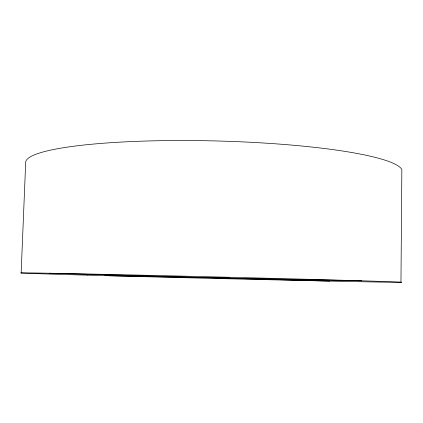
<?xml version="1.0" encoding="UTF-8"?>
<svg xmlns="http://www.w3.org/2000/svg" width="423" height="423" viewBox="0 0 423 423"><rect width="100%" height="100%" fill="white"/><g stroke="black" fill="none" stroke-linecap="round" stroke-linejoin="round"><path stroke-width="0.63" d="M400.962 282.173L401.85 169.538A188.431 26.131 1.4 0 0 205.483 140.727A188.431 26.131 1.4 0 0 25.671 162.892L21.15 272.967M197.419 277.388L192.862 277.329L229.826 278.223L49.205 273.237M104.983 275.637L199.08 277.53M223.994 278.033L361.612 280.798M224.798 278.154L329.723 281.094M87.154 275.146A190.271 0.767 1.4 0 0 398.202 282.31A190.271 0.767 1.4 0 0 148.626 275.341A190.271 0.767 1.4 0 0 87.154 275.146"/></g></svg>
